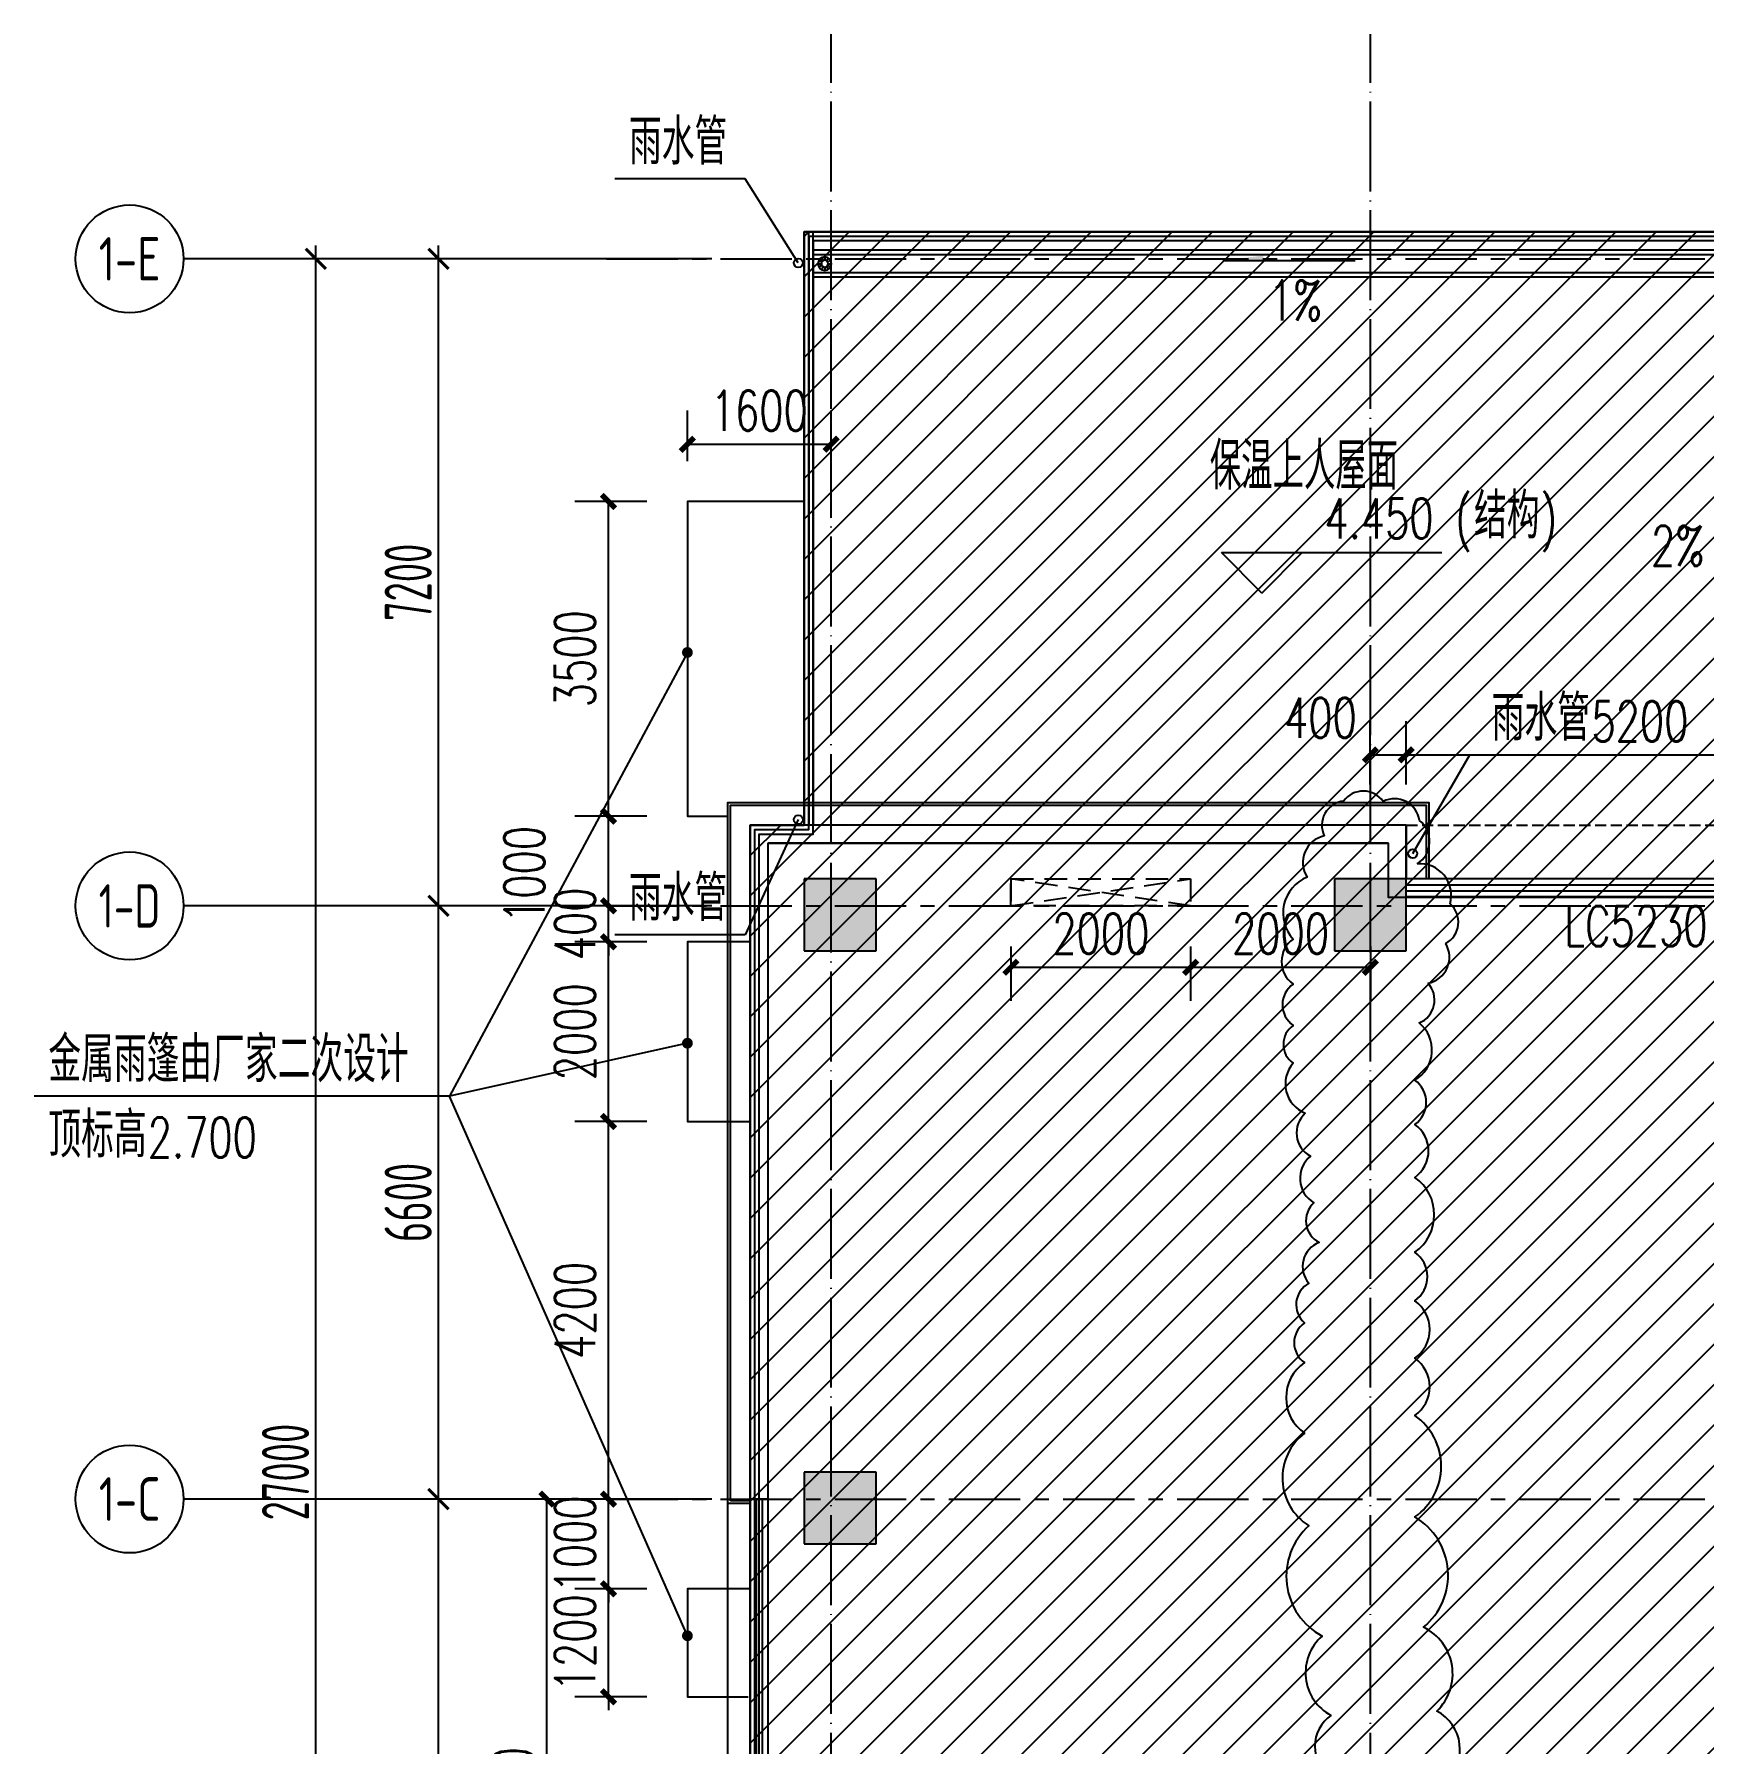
# Model space of a CAD drawing. Header units: millimetres. Extents: x -1048436 to -185795, y -983427 to 400387.
# Drawn here: x -762232 to -743652, y -346118 to -327094 of the extents above; entities that cross this region are included whole.
import ezdxf
from ezdxf.enums import TextEntityAlignment as Align

# ---------------------------------------------------------------- set-up
doc = ezdxf.new("R2010")
doc.units = ezdxf.units.MM
doc.header["$LTSCALE"] = 500
for name, pattern in [('( Dashed )', [0.75, 0.5, -0.25]), ('DASH', [0.35, 0.25, -0.1]), ('一层轴网$0$1#游泳馆轴网$0$DOTE', [2.42, 2, -0.2, 0.02, -0.2]), ('一层轴网$0$CENTER', [50.8, 31.75, -6.35, 6.35, -6.35])]:
    doc.linetypes.add(name, pattern=pattern)
for name, color, linetype in [('AXIS_TEXT', 7, 'Continuous'), ('COLUMN', 254, 'Continuous'), ('DIM_LEAD', 3, 'Continuous'), ('DIM_SYMB', 3, 'Continuous'), ('PUB_DIM', 3, 'Continuous'), ('PUB_HATCH', 8, 'Continuous'), ('PUB_TEXT', 7, 'Continuous'), ('WINDOW', 4, 'Continuous'), ('WINDOW_TEXT', 7, 'Continuous'), ('一层轴网$0$1#游泳馆轴网$0$建-轴线', 1, '一层轴网$0$1#游泳馆轴网$0$DOTE'), ('一层轴网$0$建-文字', 4, 'Continuous'), ('一层轴网$0$建-符号', 150, 'Continuous'), ('一层轴网$0$建-轴线', 1, '一层轴网$0$CENTER'), ('建-墙', 254, 'Continuous'), ('建-屋面-排水沟落水口', 175, 'Continuous'), ('建-幕墙', 140, 'Continuous'), ('建-排水沟', 181, 'Continuous'), ('建-文字', 4, 'Continuous'), ('建-楼梯-扶手栏杆', 3, 'Continuous'), ('建-符号', 13, 'Continuous'), ('建-符号-引出', 150, 'Continuous'), ('建-符号-箭头', 13, 'Continuous')]:
    doc.layers.add(name, color=color, linetype=linetype)
doc.layers.add('建-非打-01', color=6, linetype='Continuous', plot=False)
doc.styles.add('_TCH_DIM', font='SIMPLEX', dxfattribs={"bigfont": 'GBCBIG'})
doc.styles.add('_TCH_DIM_T3', font='SIMPLEX', dxfattribs={"width": 0.705882, "bigfont": 'GBCBIG'})
doc.styles.add('_TCH_WINDOW', font='SIMPLEX', dxfattribs={"height": 3.5, "bigfont": 'GBCBIG'})
doc.styles.add('COMPLEX', font='COMPLEX')
doc.styles.add('XD2008', font='xd-hzs.shx', dxfattribs={"width": 0.7, "bigfont": 'xd-hztxt.shx'})
doc.styles.add('一层轴网$0$XD2008', font='xd-hzs.shx', dxfattribs={"width": 0.7, "bigfont": 'xd-hztxt.shx'})
doc.styles.add('一层轴网$0$XD2008_T3', font='xd-hzs.shx', dxfattribs={"width": 0.7, "bigfont": 'xd-hztxt.shx'})
doc.dimstyles.new('_TCH_ARCH&&150', dxfattribs={"dimtxt": 446.25, "dimasz": 150, "dimexe": 375, "dimexo": 450, "dimgap": 150, "dimtad": 1, "dimdec": 0, "dimzin": 0, "dimdsep": 46, "dimtxsty": '_TCH_DIM_T3', "dimblk": 'ARCHTICK', "dimcen": 0.09, "dimclrt": 7, "dimazin": 2, "dimtfac": 1, "dimtdec": 0, "dimtix": 1, "dimtmove": 2, "dimatfit": 3, "dimldrblk": 'ARCHTICK', "dimfxl": 1, "dimtolj": 1, "dimtzin": 0, "dimarcsym": 0})
doc.dimstyles.new('一层轴网$0$XD100&&150', dxfattribs={"dimtxt": 525, "dimasz": 225, "dimexe": 150, "dimexo": 150, "dimgap": 75, "dimtad": 1, "dimdec": 0, "dimdsep": 46, "dimtxsty": '一层轴网$0$XD2008_T3', "dimblk": '一层轴网$0$_ARCHTICK', "dimcen": 2.5, "dimdle": 150, "dimclrt": 7, "dimaunit": 1, "dimadec": 0, "dimazin": 0, "dimtfac": 1, "dimtdec": 0, "dimtix": 1, "dimtmove": 0, "dimatfit": 3, "dimfxl": 1, "dimtolj": 1, "dimtzin": 0, "dimarcsym": 0})

# ---------------------------------------------------------------- blocks, each defined once
blk = doc.blocks.new('_AXISO')
blk.add_circle((0, 0), 0.5)
at = {"layer": 'AXIS_TEXT', "style": 'COMPLEX', "width": 1.041667}
blk.add_attdef('A', text='', height=0.56, dxfattribs=at).set_placement((-0.25, -0.28), (0.25, -0.28), align=Align.FIT)
blk = doc.blocks.new('一层轴网$0$_ARCHTICK')
at = {"color": 0, "linetype": 'ByBlock', "const_width": 0.15}
blk.add_lwpolyline([(-0.5, -0.5), (0.5, 0.5)], dxfattribs=at)
blk = doc.blocks.new('*D2911')
at = {"layer": 'Defpoints', "color": 0, "transparency": 16777216}
for p in [(-4370, 27000), (-2500, 27000), (-2500, 19800)]:
    blk.add_point(p, dxfattribs=at)
at = {"layer": '一层轴网$0$建-符号', "color": 0, "lineweight": -2, "transparency": 16777216}
for p, q in [((-4370, 19650), (-4370, 27150)), ((-2650, 27000), (-4520, 27000)), ((-2650, 19800), (-4520, 19800))]:
    blk.add_line(p, q, dxfattribs=at)
at = {"layer": '一层轴网$0$建-符号', "color": 0, "lineweight": -2, "transparency": 16777216, "xscale": 225, "yscale": 225, "zscale": 225}
for p, rotation in [((-4370, 27000), 90), ((-4370, 19800), 270)]:
    blk.add_blockref('一层轴网$0$_ARCHTICK', p, dxfattribs=dict(at, rotation=rotation))
at = {"layer": '一层轴网$0$建-符号', "color": 7, "transparency": 16777216, "insert": (-4707.5, 23400), "char_height": 525, "attachment_point": 5, "rotation": 90, "style": '一层轴网$0$XD2008_T3'}
blk.add_mtext('\\A1;7200', dxfattribs=at)
blk = doc.blocks.new('*D2912')
at = {"layer": 'Defpoints', "color": 0, "transparency": 16777216}
for p in [(-4370, 19800), (-2500, 19800), (-2500, 13200)]:
    blk.add_point(p, dxfattribs=at)
at = {"layer": '一层轴网$0$建-符号', "color": 0, "lineweight": -2, "transparency": 16777216}
for p, q in [((-2650, 19800), (-4520, 19800)), ((-4370, 13050), (-4370, 19950)), ((-2650, 13200), (-4520, 13200))]:
    blk.add_line(p, q, dxfattribs=at)
at = {"layer": '一层轴网$0$建-符号', "color": 0, "lineweight": -2, "transparency": 16777216, "xscale": 225, "yscale": 225, "zscale": 225}
for p, rotation in [((-4370, 19800), 90), ((-4370, 13200), 270)]:
    blk.add_blockref('一层轴网$0$_ARCHTICK', p, dxfattribs=dict(at, rotation=rotation))
at = {"layer": '一层轴网$0$建-符号', "color": 7, "transparency": 16777216, "insert": (-4707.5, 16500), "char_height": 525, "attachment_point": 5, "rotation": 90, "style": '一层轴网$0$XD2008_T3'}
blk.add_mtext('\\A1;6600', dxfattribs=at)
blk = doc.blocks.new('*D2913')
at = {"layer": 'Defpoints', "color": 0, "transparency": 16777216}
for p in [(-4370, 13200), (-2500, 13200), (-2500, 6600)]:
    blk.add_point(p, dxfattribs=at)
at = {"layer": '一层轴网$0$建-符号', "color": 0, "lineweight": -2, "transparency": 16777216}
for p, q in [((-4370, 6450), (-4370, 13350)), ((-2650, 13200), (-4520, 13200)), ((-2650, 6600), (-4520, 6600))]:
    blk.add_line(p, q, dxfattribs=at)
at = {"layer": '一层轴网$0$建-符号', "color": 0, "lineweight": -2, "transparency": 16777216, "xscale": 225, "yscale": 225, "zscale": 225}
for p, rotation in [((-4370, 13200), 90), ((-4370, 6600), 270)]:
    blk.add_blockref('一层轴网$0$_ARCHTICK', p, dxfattribs=dict(at, rotation=rotation))
at = {"layer": '一层轴网$0$建-符号', "color": 7, "transparency": 16777216, "insert": (-4707.5, 9900), "char_height": 525, "attachment_point": 5, "rotation": 90, "style": '一层轴网$0$XD2008_T3'}
blk.add_mtext('\\A1;6600', dxfattribs=at)
blk = doc.blocks.new('*D2915')
at = {"layer": 'Defpoints', "color": 0, "transparency": 16777216}
for p in [(-5735, 27000), (-4520, 27000), (-4520, 0)]:
    blk.add_point(p, dxfattribs=at)
at = {"layer": '一层轴网$0$建-符号', "color": 0, "lineweight": -2, "transparency": 16777216}
for p, q in [((-5735, -150), (-5735, 27150)), ((-4670, 27000), (-5885, 27000)), ((-4670, 0), (-5885, 0))]:
    blk.add_line(p, q, dxfattribs=at)
at = {"layer": '一层轴网$0$建-符号', "color": 0, "lineweight": -2, "transparency": 16777216, "xscale": 225, "yscale": 225, "zscale": 225}
for p, rotation in [((-5735, 27000), 90), ((-5735, 0), 270)]:
    blk.add_blockref('一层轴网$0$_ARCHTICK', p, dxfattribs=dict(at, rotation=rotation))
at = {"layer": '一层轴网$0$建-符号', "color": 7, "transparency": 16777216, "insert": (-6072.5, 13500), "char_height": 525, "attachment_point": 5, "rotation": 90, "style": '一层轴网$0$XD2008_T3'}
blk.add_mtext('\\A1;27000', dxfattribs=at)
blk = doc.blocks.new('A$C70866F3F')
for p, q in [((75, 150), (0, 150)), ((20, 225), (85, 187)), ((20, 75), (85, 112)), ((75, 280), (112, 215)), ((112, 85), (75, 20)), ((150, 300), (150, 225)), ((150, 75), (150, 0)), ((225, 280), (187, 215)), ((187, 85), (225, 20)), ((215, 187), (280, 225)), ((215, 112), (280, 75)), ((300, 150), (225, 150))]:
    blk.add_line(p, q)
for radius in [150, 75]:
    blk.add_circle((150, 150), radius)
blk = doc.blocks.new('A$C4F09042B')
at = {"layer": 'DIM_LEAD'}
for p, q in [((67499, 63316), (66049, 63316)), ((68091, 62380), (67499, 63316)), ((74929, 55807), (75565, 56905)), ((75565, 56905), (76981, 56905)), ((68091, 56185), (67499, 54901)), ((67499, 54901), (66049, 54901))]:
    blk.add_line(p, q, dxfattribs=at)
at = {"layer": '建-屋面-排水沟落水口'}
for centre in [(68091, 62380), (68091, 56185), (74929, 55807)]:
    blk.add_circle(centre, 50, dxfattribs=at)
at = {"layer": '建-屋面-排水沟落水口', "xscale": -0.5, "yscale": 0.5, "zscale": 0.5, "rotation": 359.9999999666495}
blk.add_blockref('A$C70866F3F', (68460, 62296), dxfattribs=at)
at = {"layer": 'PUB_TEXT', "style": '_TCH_DIM'}
for p in [(66206, 63474), (75807, 57063), (66206, 55058)]:
    blk.add_text('雨水管', height=506.4, dxfattribs=at).set_placement(p)
blk = doc.blocks.new('A$C5F49506C')
at = {"layer": '建-幕墙'}
for p, q in [((-142443, 48575), (-142693, 48575)), ((-142443, 48605), (-142663, 48605))]:
    blk.add_line(p, q, dxfattribs=at)
for points in [[(-135093, 35125), (-135093, 34275), (-142693, 34275), (-142693, 56375), (-134893, 56375), (-134893, 55525)], [(-142663, 48605), (-142663, 56345), (-134923, 56345), (-134923, 55525)]]:
    blk.add_lwpolyline(points, dxfattribs=at)
blk = doc.blocks.new('_ArchTick')
at = {"color": 0, "linetype": 'ByBlock', "const_width": 0.4}
blk.add_lwpolyline([(-0.5, -0.5), (0.5, 0.5)], dxfattribs=at)
blk = doc.blocks.new('*D2995')
at = {"layer": 'Defpoints', "color": 0, "transparency": 16777216}
for p in [(-137543, 55223), (-135543, 55223), (-135543, 54542)]:
    blk.add_point(p, dxfattribs=at)
at = {"layer": 'PUB_DIM', "color": 0, "lineweight": -2, "transparency": 16777216}
for p, q in [((-137543, 54773), (-137543, 54167)), ((-135543, 54773), (-135543, 54167)), ((-137543, 54542), (-135543, 54542))]:
    blk.add_line(p, q, dxfattribs=at)
at = {"layer": 'PUB_DIM', "color": 0, "lineweight": -2, "transparency": 16777216, "xscale": 150, "yscale": 150, "zscale": 150, "rotation": 180}
blk.add_blockref('_ArchTick', (-137543, 54542), dxfattribs=at)
at = {"layer": 'PUB_DIM', "color": 0, "lineweight": -2, "transparency": 16777216, "xscale": 150, "yscale": 150, "zscale": 150}
blk.add_blockref('_ArchTick', (-135543, 54542), dxfattribs=at)
at = {"layer": 'PUB_DIM', "color": 7, "transparency": 16777216, "insert": (-136543, 54916), "char_height": 446.2, "attachment_point": 5, "style": '_TCH_DIM_T3'}
blk.add_mtext('\\A1;2000', dxfattribs=at)
blk = doc.blocks.new('*D2996')
at = {"layer": 'Defpoints', "color": 0, "transparency": 16777216}
for p in [(-139543, 55223), (-137543, 55223), (-137543, 54542)]:
    blk.add_point(p, dxfattribs=at)
at = {"layer": 'PUB_DIM', "color": 0, "lineweight": -2, "transparency": 16777216}
for p, q in [((-139543, 54773), (-139543, 54167)), ((-137543, 54773), (-137543, 54167)), ((-139543, 54542), (-137543, 54542))]:
    blk.add_line(p, q, dxfattribs=at)
at = {"layer": 'PUB_DIM', "color": 0, "lineweight": -2, "transparency": 16777216, "xscale": 150, "yscale": 150, "zscale": 150, "rotation": 180}
blk.add_blockref('_ArchTick', (-139543, 54542), dxfattribs=at)
at = {"layer": 'PUB_DIM', "color": 0, "lineweight": -2, "transparency": 16777216, "xscale": 150, "yscale": 150, "zscale": 150}
blk.add_blockref('_ArchTick', (-137543, 54542), dxfattribs=at)
at = {"layer": 'PUB_DIM', "color": 7, "transparency": 16777216, "insert": (-138543, 54916), "char_height": 446.2, "attachment_point": 5, "style": '_TCH_DIM_T3'}
blk.add_mtext('\\A1;2000', dxfattribs=at)
blk = doc.blocks.new('*D1607')
at = {"layer": 'Defpoints', "color": 0, "transparency": 16777216}
for p in [(-746963, -335113), (-747363, -335894), (-746963, -335894)]:
    blk.add_point(p, dxfattribs=at)
at = {"layer": 'PUB_DIM', "color": 0, "lineweight": -2, "transparency": 16777216}
for p, q in [((-747363, -335444), (-747363, -334738)), ((-746963, -335444), (-746963, -334738)), ((-747363, -335113), (-746963, -335113))]:
    blk.add_line(p, q, dxfattribs=at)
at = {"layer": 'PUB_DIM', "color": 0, "lineweight": -2, "transparency": 16777216, "xscale": 150, "yscale": 150, "zscale": 150, "rotation": 180}
blk.add_blockref('_ArchTick', (-747363, -335113), dxfattribs=at)
at = {"layer": 'PUB_DIM', "color": 0, "lineweight": -2, "transparency": 16777216, "xscale": 150, "yscale": 150, "zscale": 150}
blk.add_blockref('_ArchTick', (-746963, -335113), dxfattribs=at)
at = {"layer": 'PUB_DIM', "color": 7, "transparency": 16777216, "insert": (-747918, -334701), "char_height": 446.2, "attachment_point": 5, "style": '_TCH_DIM_T3'}
blk.add_mtext('\\A1;400', dxfattribs=at)
blk = doc.blocks.new('*D1608')
at = {"layer": 'Defpoints', "color": 0, "transparency": 16777216}
for p in [(-741763, -335113), (-746963, -335894), (-741763, -335894)]:
    blk.add_point(p, dxfattribs=at)
at = {"layer": 'PUB_DIM', "color": 0, "lineweight": -2, "transparency": 16777216}
for p, q in [((-746963, -335444), (-746963, -334738)), ((-741763, -335444), (-741763, -334738)), ((-746963, -335113), (-741763, -335113))]:
    blk.add_line(p, q, dxfattribs=at)
at = {"layer": 'PUB_DIM', "color": 0, "lineweight": -2, "transparency": 16777216, "xscale": 150, "yscale": 150, "zscale": 150, "rotation": 180}
blk.add_blockref('_ArchTick', (-746963, -335113), dxfattribs=at)
at = {"layer": 'PUB_DIM', "color": 0, "lineweight": -2, "transparency": 16777216, "xscale": 150, "yscale": 150, "zscale": 150}
blk.add_blockref('_ArchTick', (-741763, -335113), dxfattribs=at)
at = {"layer": 'PUB_DIM', "color": 7, "transparency": 16777216, "insert": (-744363, -334740), "char_height": 446.2, "attachment_point": 5, "style": '_TCH_DIM_T3'}
blk.add_mtext('\\A1;5200', dxfattribs=at)
blk = doc.blocks.new('*D1640')
at = {"layer": 'Defpoints', "color": 0, "transparency": 16777216}
for p in [(-753363, -331657), (-754963, -332294), (-753363, -332294)]:
    blk.add_point(p, dxfattribs=at)
at = {"layer": 'PUB_DIM', "color": 0, "lineweight": -2, "transparency": 16777216}
for p, q in [((-754963, -331844), (-754963, -331282)), ((-753363, -331844), (-753363, -331282)), ((-754963, -331657), (-753363, -331657))]:
    blk.add_line(p, q, dxfattribs=at)
at = {"layer": 'PUB_DIM', "color": 0, "lineweight": -2, "transparency": 16777216, "xscale": 150, "yscale": 150, "zscale": 150, "rotation": 180}
blk.add_blockref('_ArchTick', (-754963, -331657), dxfattribs=at)
at = {"layer": 'PUB_DIM', "color": 0, "lineweight": -2, "transparency": 16777216, "xscale": 150, "yscale": 150, "zscale": 150}
blk.add_blockref('_ArchTick', (-753363, -331657), dxfattribs=at)
at = {"layer": 'PUB_DIM', "color": 7, "transparency": 16777216, "insert": (-754163, -331283), "char_height": 446.2, "attachment_point": 5, "style": '_TCH_DIM_T3'}
blk.add_mtext('\\A1;1600', dxfattribs=at)
blk = doc.blocks.new('*D1641')
at = {"layer": 'Defpoints', "color": 0, "transparency": 16777216}
for p in [(-755841, -344394), (-754963, -344394), (-754963, -345594)]:
    blk.add_point(p, dxfattribs=at)
at = {"layer": 'PUB_DIM', "color": 0, "lineweight": -2, "transparency": 16777216}
for p, q in [((-755841, -344394), (-755841, -344244)), ((-755413, -344394), (-756216, -344394)), ((-755841, -345594), (-755841, -344394)), ((-755413, -345594), (-756216, -345594)), ((-755841, -345594), (-755841, -345744))]:
    blk.add_line(p, q, dxfattribs=at)
at = {"layer": 'PUB_DIM', "color": 0, "lineweight": -2, "transparency": 16777216, "xscale": 150, "yscale": 150, "zscale": 150}
for p, rotation in [((-755841, -344394), 270), ((-755841, -345594), 90)]:
    blk.add_blockref('_ArchTick', p, dxfattribs=dict(at, rotation=rotation))
at = {"layer": 'PUB_DIM', "color": 7, "transparency": 16777216, "insert": (-756214, -344994), "char_height": 446.2, "attachment_point": 5, "rotation": 90, "style": '_TCH_DIM_T3'}
blk.add_mtext('\\A1;1200', dxfattribs=at)
blk = doc.blocks.new('*D1642')
at = {"layer": 'Defpoints', "color": 0, "transparency": 16777216}
for p in [(-755841, -343394), (-754963, -343394), (-754963, -344394)]:
    blk.add_point(p, dxfattribs=at)
at = {"layer": 'PUB_DIM', "color": 0, "lineweight": -2, "transparency": 16777216}
for p, q in [((-755841, -343394), (-755841, -343244)), ((-755413, -343394), (-756216, -343394)), ((-755841, -344394), (-755841, -343394)), ((-755413, -344394), (-756216, -344394)), ((-755841, -344394), (-755841, -344544))]:
    blk.add_line(p, q, dxfattribs=at)
at = {"layer": 'PUB_DIM', "color": 0, "lineweight": -2, "transparency": 16777216, "xscale": 150, "yscale": 150, "zscale": 150}
for p, rotation in [((-755841, -343394), 270), ((-755841, -344394), 90)]:
    blk.add_blockref('_ArchTick', p, dxfattribs=dict(at, rotation=rotation))
at = {"layer": 'PUB_DIM', "color": 7, "transparency": 16777216, "insert": (-756214, -343894), "char_height": 446.2, "attachment_point": 5, "rotation": 90, "style": '_TCH_DIM_T3'}
blk.add_mtext('\\A1;1000', dxfattribs=at)
blk = doc.blocks.new('*D1643')
at = {"layer": 'Defpoints', "color": 0, "transparency": 16777216}
for p in [(-755841, -339194), (-754963, -339194), (-754963, -343394)]:
    blk.add_point(p, dxfattribs=at)
at = {"layer": 'PUB_DIM', "color": 0, "lineweight": -2, "transparency": 16777216}
for p, q in [((-755413, -339194), (-756216, -339194)), ((-755841, -343394), (-755841, -339194)), ((-755413, -343394), (-756216, -343394))]:
    blk.add_line(p, q, dxfattribs=at)
at = {"layer": 'PUB_DIM', "color": 0, "lineweight": -2, "transparency": 16777216, "xscale": 150, "yscale": 150, "zscale": 150}
for p, rotation in [((-755841, -339194), 90), ((-755841, -343394), 270)]:
    blk.add_blockref('_ArchTick', p, dxfattribs=dict(at, rotation=rotation))
at = {"layer": 'PUB_DIM', "color": 7, "transparency": 16777216, "insert": (-756214, -341294), "char_height": 446.2, "attachment_point": 5, "rotation": 90, "style": '_TCH_DIM_T3'}
blk.add_mtext('\\A1;4200', dxfattribs=at)
blk = doc.blocks.new('*D1644')
at = {"layer": 'Defpoints', "color": 0, "transparency": 16777216}
for p in [(-755841, -337194), (-754963, -337194), (-754963, -339194)]:
    blk.add_point(p, dxfattribs=at)
at = {"layer": 'PUB_DIM', "color": 0, "lineweight": -2, "transparency": 16777216}
for p, q in [((-755413, -337194), (-756216, -337194)), ((-755841, -339194), (-755841, -337194)), ((-755413, -339194), (-756216, -339194))]:
    blk.add_line(p, q, dxfattribs=at)
at = {"layer": 'PUB_DIM', "color": 0, "lineweight": -2, "transparency": 16777216, "xscale": 150, "yscale": 150, "zscale": 150}
for p, rotation in [((-755841, -337194), 90), ((-755841, -339194), 270)]:
    blk.add_blockref('_ArchTick', p, dxfattribs=dict(at, rotation=rotation))
at = {"layer": 'PUB_DIM', "color": 7, "transparency": 16777216, "insert": (-756214, -338194), "char_height": 446.2, "attachment_point": 5, "rotation": 90, "style": '_TCH_DIM_T3'}
blk.add_mtext('\\A1;2000', dxfattribs=at)
blk = doc.blocks.new('*D1645')
at = {"layer": 'Defpoints', "color": 0, "transparency": 16777216}
for p in [(-755841, -336794), (-754963, -336794), (-754963, -337194)]:
    blk.add_point(p, dxfattribs=at)
at = {"layer": 'PUB_DIM', "color": 0, "lineweight": -2, "transparency": 16777216}
for p, q in [((-755841, -336794), (-755841, -336644)), ((-755413, -336794), (-756216, -336794)), ((-755841, -337194), (-755841, -336794)), ((-755413, -337194), (-756216, -337194)), ((-755841, -337194), (-755841, -337344))]:
    blk.add_line(p, q, dxfattribs=at)
at = {"layer": 'PUB_DIM', "color": 0, "lineweight": -2, "transparency": 16777216, "xscale": 150, "yscale": 150, "zscale": 150}
for p, rotation in [((-755841, -336794), 270), ((-755841, -337194), 90)]:
    blk.add_blockref('_ArchTick', p, dxfattribs=dict(at, rotation=rotation))
at = {"layer": 'PUB_DIM', "color": 7, "transparency": 16777216, "insert": (-756214, -336994), "char_height": 446.2, "attachment_point": 5, "rotation": 90, "style": '_TCH_DIM_T3'}
blk.add_mtext('\\A1;400', dxfattribs=at)
blk = doc.blocks.new('*D1646')
at = {"layer": 'Defpoints', "color": 0, "transparency": 16777216}
for p in [(-755841, -335794), (-754963, -335794), (-754963, -336794)]:
    blk.add_point(p, dxfattribs=at)
at = {"layer": 'PUB_DIM', "color": 0, "lineweight": -2, "transparency": 16777216}
for p, q in [((-755413, -335794), (-756216, -335794)), ((-755841, -336794), (-755841, -335794)), ((-755413, -336794), (-756216, -336794))]:
    blk.add_line(p, q, dxfattribs=at)
at = {"layer": 'PUB_DIM', "color": 0, "lineweight": -2, "transparency": 16777216, "xscale": 150, "yscale": 150, "zscale": 150}
for p, rotation in [((-755841, -335794), 90), ((-755841, -336794), 270)]:
    blk.add_blockref('_ArchTick', p, dxfattribs=dict(at, rotation=rotation))
at = {"layer": 'PUB_DIM', "color": 7, "transparency": 16777216, "insert": (-756778, -336444), "char_height": 446.2, "attachment_point": 5, "rotation": 90, "style": '_TCH_DIM_T3'}
blk.add_mtext('\\A1;1000', dxfattribs=at)
blk = doc.blocks.new('*D1647')
at = {"layer": 'Defpoints', "color": 0, "transparency": 16777216}
for p in [(-755841, -332294), (-754963, -332294), (-754963, -335794)]:
    blk.add_point(p, dxfattribs=at)
at = {"layer": 'PUB_DIM', "color": 0, "lineweight": -2, "transparency": 16777216}
for p, q in [((-755413, -332294), (-756216, -332294)), ((-755841, -335794), (-755841, -332294)), ((-755413, -335794), (-756216, -335794))]:
    blk.add_line(p, q, dxfattribs=at)
at = {"layer": 'PUB_DIM', "color": 0, "lineweight": -2, "transparency": 16777216, "xscale": 150, "yscale": 150, "zscale": 150}
for p, rotation in [((-755841, -332294), 90), ((-755841, -335794), 270)]:
    blk.add_blockref('_ArchTick', p, dxfattribs=dict(at, rotation=rotation))
at = {"layer": 'PUB_DIM', "color": 7, "transparency": 16777216, "insert": (-756214, -334044), "char_height": 446.2, "attachment_point": 5, "rotation": 90, "style": '_TCH_DIM_T3'}
blk.add_mtext('\\A1;3500', dxfattribs=at)
blk = doc.blocks.new('*D1648')
at = {"layer": 'Defpoints', "color": 0, "transparency": 16777216}
for p in [(-756527, -343394), (-755863, -343394), (-755863, -349994)]:
    blk.add_point(p, dxfattribs=at)
at = {"layer": 'PUB_DIM', "color": 0, "lineweight": -2, "transparency": 16777216}
for p, q in [((-756313, -343394), (-756902, -343394)), ((-756527, -349994), (-756527, -343394)), ((-756313, -349994), (-756902, -349994))]:
    blk.add_line(p, q, dxfattribs=at)
at = {"layer": 'PUB_DIM', "color": 0, "lineweight": -2, "transparency": 16777216, "xscale": 150, "yscale": 150, "zscale": 150}
for p, rotation in [((-756527, -343394), 90), ((-756527, -349994), 270)]:
    blk.add_blockref('_ArchTick', p, dxfattribs=dict(at, rotation=rotation))
at = {"layer": 'PUB_DIM', "color": 7, "transparency": 16777216, "insert": (-756900, -346694), "char_height": 446.2, "attachment_point": 5, "rotation": 90, "style": '_TCH_DIM_T3'}
blk.add_mtext('\\A1;6600', dxfattribs=at)
blk = doc.blocks.new('$TCHSYS$WIN2D')
for p, q in [((-0.5, 0.5), (0.5, 0.5)), ((-0.5, 0.5), (-0.5, -0.5)), ((0.5, 0.5), (0.5, -0.5)), ((0.5, 0.1667), (-0.5, 0.1667)), ((0.5, -0.1667), (-0.5, -0.1667)), ((-0.5, -0.5), (0.5, -0.5))]:
    blk.add_line(p, q)
blk = doc.blocks.new('一层轴网')
at = {"layer": '一层轴网$0$1#游泳馆轴网$0$建-轴线'}
for points in [[(0, -2500), (0, 29500)], [(6000, -2500), (6000, 29500)]]:
    blk.add_lwpolyline(points, dxfattribs=at)
at = {"layer": '一层轴网$0$建-符号'}
for p, q in [((-1330, 27000), (-7208, 27000)), ((-7208, 27000), (-7208, 27000)), ((-1330, 19800), (-7208, 19800)), ((-7208, 19800), (-7208, 19800)), ((-1330, 13200), (-7208, 13200)), ((-7208, 13200), (-7208, 13200))]:
    blk.add_line(p, q, dxfattribs=at)
at = {"layer": '一层轴网$0$建-轴线', "ltscale": 0.05}
for p, q in [((-2500, 27000), (36300, 27000)), ((-2500, 19800), (77110, 19800)), ((-2500, 13200), (77110, 13200))]:
    blk.add_line(p, q, dxfattribs=at)
at = {"layer": '一层轴网$0$建-符号'}
ref = blk.add_blockref('_AXISO', (-7808, 27000), dxfattribs=dict(at, xscale=1200, yscale=1200, zscale=1200))
ref.add_attrib('A', '1-E', dxfattribs={"layer": '一层轴网$0$建-文字', "height": 483.57, "style": '一层轴网$0$XD2008', "width": 0.959197}).set_placement((-8151.4, 26758.2), (-7464.6, 26758.2), align=Align.FIT)
ref = blk.add_blockref('_AXISO', (-7808, 19800), dxfattribs=dict(at, xscale=1200, yscale=1200, zscale=1200))
ref.add_attrib('A', '1-D', dxfattribs={"layer": '一层轴网$0$建-文字', "height": 482.65, "style": '一层轴网$0$XD2008', "width": 0.944767}).set_placement((-8151.7, 19558.7), (-7464.2, 19558.7), align=Align.FIT)
ref = blk.add_blockref('_AXISO', (-7808, 13200), dxfattribs=dict(at, xscale=1200, yscale=1200, zscale=1200))
ref.add_attrib('A', '1-C', dxfattribs={"layer": '一层轴网$0$建-文字', "height": 486.4, "style": '一层轴网$0$XD2008', "width": 0.917494}).set_placement((-8150.4, 12956.8), (-7465.6, 12956.8), align=Align.FIT)
for p1, p2, distance, picture, middle in [((-4520, 0), (-4520, 27000), 1215, '*D2915', (-6072.5, 13500)), ((-2500, 19800), (-2500, 27000), 1870, '*D2911', (-4707.5, 23400)), ((-2500, 13200), (-2500, 19800), 1870, '*D2912', (-4707.5, 16500)), ((-2500, 6600), (-2500, 13200), 1870, '*D2913', (-4707.5, 9900))]:
    dim = blk.add_aligned_dim(p1=p1, p2=p2, distance=distance, dimstyle='一层轴网$0$XD100&&150', dxfattribs=at)
    dim.commit()
    dim.dimension.update_dxf_attribs({"geometry": picture, "text_midpoint": middle})
blk = doc.blocks.new('A$C20CF2A72')
at = {"linetype": '( Dashed )'}
blk.add_lwpolyline([(-137543.1, 55224.5), (-139543.1, 55224.5), (-139543.1, 55524.5), (-137543.1, 55524.5), (-137543.1, 55224.5), (-139543.1, 55524.5), (-139543.1, 55224.5), (-137543.1, 55524.5)], dxfattribs=at)
at = {"layer": 'PUB_DIM'}
for p1, p2, picture, middle in [((-139543.1, 55223.2), (-137543.1, 55223.2), '*D2996', (-138543.1, 54915.6)), ((-137543.1, 55223.2), (-135543.1, 55223.2), '*D2995', (-136543.1, 54915.6))]:
    dim = blk.add_aligned_dim(p1=p1, p2=p2, distance=-680.7, dimstyle='_TCH_ARCH&&150', dxfattribs=at)
    dim.commit()
    dim.dimension.update_dxf_attribs({"geometry": picture, "text_midpoint": middle})

msp = doc.modelspace()

# ---------------------------------------------------------------- hatches: boundary and pattern name
h = msp.add_hatch()
h.set_pattern_fill('ANSI31', color=256, scale=200)
h.set_pattern_definition([(45, (0, 0), (-224.5064, 224.5064), [])])
h.paths.add_polyline_path([(-753662.7, -335894), (-753662.7, -329294), (-740962.7, -329294), (-740962.7, -336494), (-728962.7, -336494), (-728962.7, -356890.4), (-746962.7, -356890.4), (-746962.7, -357494), (-754262.7, -357494), (-754262.7, -335894)])
at = {"layer": 'PUB_HATCH'}
for points in [[(-753662.7, -336494), (-753662.7, -337294), (-752862.7, -337294), (-752862.7, -336494)], [(-747762.7, -336494), (-747762.7, -337294), (-746962.7, -337294), (-746962.7, -336494)], [(-753662.7, -343094), (-753662.7, -343894), (-752862.7, -343894), (-752862.7, -343094)]]:
    msp.add_hatch(color=256, dxfattribs=at).paths.add_polyline_path(points)
at = {"layer": '建-符号-箭头'}
msp.add_hatch(color=256, dxfattribs=at).paths.add_polyline_path([(-749003, -329616.1), (-748553, -329616.1), (-748553, -329556.1)])

# ---------------------------------------------------------------- linework, layer by layer
msp.add_lwpolyline([(-729062.7, -356894), (-729062.7, -343094), (-722912.7, -343094), (-722912.7, -329394), (-722912.7, -329294), (-753662.7, -329294), (-753662.7, -335894), (-754262.7, -335894), (-754262.7, -357494), (-746962.7, -357494), (-746962.7, -356894), (-729062.7, -356894), (-729062.7, -343094)], close=True)
for points in [[(-740962.7, -331294), (-740962.7, -336494), (-728962.7, -336494), (-728962.7, -356890.4), (-746962.7, -356890.4), (-746962.7, -357494), (-754262.7, -357494), (-754262.7, -335894), (-753662.7, -335894), (-753662.7, -329294)], [(-753662.7, -335894), (-753662.7, -335894), (-753662.7, -329294), (-740962.7, -329294), (-740962.7, -331094)], [(-753662.7, -332294), (-754962.7, -332294), (-754962.7, -335794), (-754512.7, -335794)], [(-746962.7, -336494), (-746962.7, -335894)], [(-754262.7, -337194), (-754962.7, -337194), (-754962.7, -339194), (-754262.7, -339194)], [(-754262.7, -344394), (-754962.7, -344394), (-754962.7, -345594), (-754286.7, -345594)]]:
    msp.add_lwpolyline(points)
at = {"layer": 'COLUMN'}
for p, q in [((-753662.7, -336494), (-753662.7, -337294)), ((-752862.7, -336494), (-753662.7, -336494)), ((-752862.7, -337294), (-752862.7, -336494)), ((-747762.7, -336494), (-747762.7, -337294)), ((-746962.7, -336494), (-747762.7, -336494)), ((-746962.7, -337294), (-746962.7, -336494)), ((-753662.7, -337294), (-752862.7, -337294)), ((-747762.7, -337294), (-746962.7, -337294)), ((-753662.7, -343094), (-753662.7, -343894)), ((-752862.7, -343094), (-753662.7, -343094)), ((-752862.7, -343894), (-752862.7, -343094)), ((-753662.7, -343894), (-752862.7, -343894))]:
    msp.add_line(p, q, dxfattribs=at)
at = {"layer": 'DIM_SYMB'}
msp.add_lwpolyline([(-744684.6, -334032.4, 0, 0, 0), (-744684.6, -332090.4, 120, 0, 0), (-744684.6, -331640.4, 0, 0, 0)], format="xyseb", dxfattribs=at)
at = {"layer": '建-墙'}
for p, q in [((-754262.7, -335894), (-754262.7, -343394)), ((-746962.7, -335894), (-754262.7, -335894)), ((-746962.7, -335894), (-746962.7, -336494)), ((-754062.7, -343394), (-754062.7, -336094)), ((-747162.7, -336094), (-754062.7, -336094)), ((-747162.7, -336094), (-747162.7, -336494)), ((-754262.7, -343394), (-754062.7, -343394))]:
    msp.add_line(p, q, dxfattribs=at)
at = {"layer": '建-墙', "linetype": 'Continuous', "ltscale": 50}
msp.add_lwpolyline([(-718611.6, -329294), (-753662.7, -329294), (-753662.7, -335894)], dxfattribs=at)
at = {"layer": '建-墙', "linetype": 'DASH'}
for points in [[(-753662.7, -335894), (-754262.7, -335894), (-754262.7, -357494), (-747362.7, -357494)], [(-746962.7, -335894), (-728362.7, -335894), (-728362.7, -343094)]]:
    msp.add_lwpolyline(points, dxfattribs=at)
at = {"layer": '建-排水沟'}
for p, q in [((-753562.7, -329494), (-740952.5, -329494)), ((-753562.7, -329544), (-740962.7, -329544)), ((-753562.7, -329744), (-740962.7, -329744)), ((-753562.7, -329794), (-740962.7, -329794))]:
    msp.add_line(p, q, dxfattribs=at)
at = {"layer": '建-楼梯-扶手栏杆'}
for points in [[(-740062.7, -331244), (-741012.7, -331244), (-741012.7, -336544), (-729012.7, -336544), (-729012.7, -356840.4), (-747012.7, -356840.4), (-747012.7, -357444), (-754212.7, -357444), (-754212.7, -335944), (-753612.7, -335944), (-753612.7, -329294)], [(-740062.7, -331194), (-741062.7, -331194), (-741062.7, -336594), (-729062.7, -336594), (-729062.7, -356790.4), (-747062.7, -356790.4), (-747062.7, -357394), (-754162.7, -357394), (-754162.7, -335994), (-753562.7, -335994), (-753562.7, -329294)], [(-718611.6, -329344), (-753612.7, -329344), (-753612.7, -335894)], [(-718611.6, -329394), (-753562.7, -329394), (-753562.7, -335894)]]:
    msp.add_lwpolyline(points, dxfattribs=at)
at = {"layer": '建-符号'}
for p, q in [((-748569.9, -333313.1), (-749019.9, -332863.1)), ((-749019.9, -332863.1), (-746568.9, -332863.1)), ((-748569.9, -333313.1), (-748119.9, -332863.1))]:
    msp.add_line(p, q, dxfattribs=at)
at = {"layer": '建-符号-引出'}
for p, q in [((-754962.7, -333973.6), (-757609.9, -338911.8)), ((-754962.7, -338321.8), (-757609.9, -338911.8)), ((-757609.9, -338911.8), (-762232, -338911.8)), ((-754962.7, -344915.4), (-757609.9, -338911.8))]:
    msp.add_line(p, q, dxfattribs=at)
at = {"layer": '建-符号-引出', "const_width": 60}
for points in [[(-754948.5, -333947.2, 1), (-754976.9, -334000.1, 1)], [(-754933.4, -338315.3, 1), (-754992, -338328.4, 1)], [(-754950.6, -344942.8, 1), (-754974.8, -344887.9, 1)]]:
    msp.add_lwpolyline(points, format="xyb", close=True, dxfattribs=at)
at = {"layer": '建-符号-箭头'}
msp.add_lwpolyline([(-747531.3, -329616.1), (-749003, -329616.1)], dxfattribs=at)
at = {"layer": '建-非打-01'}
for points in [[(-746840.7, -336325.4, 0.5205671), (-746817.3, -335843.3, 0.5205671), (-746817.3, -335843.3, 0.5205671), (-747220.1, -335632.7, 0.5205671), (-747220.1, -335632.7, 0.5205671), (-747660.4, -335628, 0.5205671), (-747660.4, -335628, 0.5205671), (-747875.7, -336014.4, 0.5205671), (-747875.7, -336014.4, 0.5205671), (-748067.6, -336474.5, 0.5205671), (-748067.6, -336474.5, 0.5205671), (-748221.1, -337164.7, 0.5205671), (-748221.1, -337164.7, 0.5205671), (-748221.1, -337663.2, 0.5205671), (-748221.1, -337663.2, 0.5205671), (-748221.1, -338123.3, 0.5205671), (-748221.1, -338123.3, 0.5205671), (-748221.1, -338545.1, 0.5205671), (-748221.1, -338545.1, 0.5205671), (-748086.8, -339101.1, 0.5205671), (-748086.8, -339101.1, 0.5205671), (-748029.2, -339580.4, 0.5205671), (-748029.2, -339580.4, 0.5205671), (-747990.8, -340098, 0.5205671), (-747990.8, -340098, 0.5205671), (-747933.3, -340539, 0.5205671), (-747933.3, -340539, 0.5205671), (-748047, -340992.2, 0.5205671), (-748047, -340992.2, 0.5205671), (-748096.2, -341434, 0.5205671), (-748096.2, -341434, 0.5205671), (-748096.2, -341875.7, 0.5205671), (-748096.2, -341875.7, 0.5205671), (-748096.2, -342661, 0.5205671), (-748096.2, -342661, 0.5205671), (-748047, -343691.7, 0.5205671), (-748047, -343691.7, 0.5205671), (-747899.7, -344918.7, 0.5205671), (-747899.7, -344918.7, 0.5205671), (-747801.5, -345802.2, 0.5205671), (-747801.5, -345802.2, 0.5205671), (-747801.5, -346489.3, 0.5205671)], [(-746524.4, -346538.4, 0.5205671), (-746622.7, -345753.1, 0.5205671), (-746622.7, -345753.1, 0.5205671), (-746770, -344820.6, 0.5205671), (-746770, -344820.6, 0.5205671), (-746868.2, -343593.5, 0.5205671), (-746868.2, -343593.5, 0.5205671), (-746868.2, -342464.7, 0.5205671), (-746868.2, -342464.7, 0.5205671), (-746868.2, -341826.6, 0.5205671), (-746868.2, -341826.6, 0.5205671), (-746868.2, -341188.6, 0.5205671), (-746868.2, -341188.6, 0.5205671), (-746868.2, -340648.7, 0.5205671), (-746868.2, -340648.7, 0.5205671), (-746868.2, -339814.3, 0.5205671), (-746868.2, -339814.3, 0.5205671), (-746868.2, -339225.3, 0.5205671), (-746868.2, -339225.3, 0.5205671), (-746868.2, -338734.5, 0.5205671), (-746868.2, -338734.5, 0.5205671), (-746819.1, -338096.5, 0.5205671), (-746819.1, -338096.5, 0.5205671), (-746720.9, -337654.7, 0.5205671), (-746720.9, -337654.7, 0.5205671), (-746524.4, -337213, 0.5205671), (-746524.4, -337213, 0.5205671), (-746475.3, -336771.3, 0.5205671), (-746475.3, -336771.3, 0.5205671), (-746840.7, -336325.4)]]:
    msp.add_lwpolyline(points, format="xyb", dxfattribs=at)
msp.add_lwpolyline([(-747162.7, -357294), (-754062.7, -357294), (-754062.7, -336094), (-747162.7, -336094), (-747162.7, -336696.8), (-729162.7, -336696.8), (-729162.7, -356694), (-747162.7, -356694)], close=True, dxfattribs=at)

# ---------------------------------------------------------------- block references
for name, p in [('一层轴网', (-753362.7, -356594)), ('A$C20CF2A72', (-611819.6, -392018.5)), ('A$C4F09042B', (-821819.6, -392018.5)), ('A$C5F49506C', (-611819.6, -392018.5))]:
    msp.add_blockref(name, p)
at = {"layer": 'WINDOW'}
ref = msp.add_blockref('$TCHSYS$WIN2D', (-744362.7, -336594), dxfattribs=dict(at, xscale=5200, yscale=200, zscale=5200, rotation=180))
ref.add_attrib('A', 'LC5230', (-745202.7, -337242.1), dxfattribs={"layer": 'WINDOW_TEXT', "height": 446.25, "style": '_TCH_WINDOW', "width": 0.705882})
ref = msp.add_blockref('$TCHSYS$WIN2D', (-754162.7, -348894), dxfattribs=dict(at, xscale=-11000, yscale=200, zscale=-11000, rotation=270))
ref.add_attrib('A', 'LC11018', (-754381.2, -349794), dxfattribs={"layer": 'WINDOW_TEXT', "height": 446.25, "rotation": 90, "style": '_TCH_WINDOW', "width": 0.705882})

# ---------------------------------------------------------------- texts
at = {"layer": 'PUB_TEXT', "style": '_TCH_DIM', "width": 0.705882}
msp.add_text('2%', height=446.25, dxfattribs=at).set_placement((-744239.4, -333011.2))
at = {"layer": '建-文字'}
for s, height, style, width, p in [('1%', 446.25, '_TCH_DIM', 0.705882, (-748493.1, -330280.5)), ('保温上人屋面', 525, 'XD2008', 0.7, (-749149, -332160.8)), ('4.450', 446.25, '_TCH_DIM', 0.705882, (-747873.9, -332705.6)), ('(', 446.2, '_TCH_DIM', 0.705882, (-746418.9, -332705.6)), (')', 446.2, '_TCH_DIM', 0.705882, (-745471.6, -332705.6)), ('2.700', 446.25, '_TCH_DIM', 0.705882, (-760968.7, -339594.3))]:
    msp.add_text(s, height=height, dxfattribs=dict(at, style=style, width=width)).set_placement(p)
at = {"layer": '建-文字', "style": '_TCH_DIM'}
for s, height, p in [('结构', 506.38, (-746208.9, -332705.6)), ('金属雨篷由厂家二次设计', 506.383, (-762074.5, -338754.3)), ('顶标高', 506.38, (-762074.5, -339594.3))]:
    msp.add_text(s, height=height, dxfattribs=at).set_placement(p)

# ---------------------------------------------------------------- dimensions: what is measured, and where the dimension line sits
at = {"layer": 'PUB_DIM'}
for p1, p2, distance, picture, middle in [((-754962.7, -332294), (-753362.7, -332294), 637.5, '*D1640', (-754162.7, -331283.4)), ((-754962.7, -335794), (-754962.7, -332294), 877.9, '*D1647', (-756213.7, -334044)), ((-746962.7, -335894), (-741762.7, -335894), 780.9, '*D1608', (-744362.7, -334740)), ((-754962.7, -337194), (-754962.7, -336794), 877.9, '*D1645', (-756213.7, -336994)), ((-754962.7, -339194), (-754962.7, -337194), 877.9, '*D1644', (-756213.7, -338194)), ((-754962.7, -343394), (-754962.7, -339194), 877.9, '*D1643', (-756213.7, -341294)), ((-755862.7, -349994), (-755862.7, -343394), 663.9, '*D1648', (-756899.7, -346694)), ((-754962.7, -344394), (-754962.7, -343394), 877.9, '*D1642', (-756213.7, -343894)), ((-754962.7, -345594), (-754962.7, -344394), 877.9, '*D1641', (-756213.7, -344994))]:
    dim = msp.add_aligned_dim(p1=p1, p2=p2, distance=distance, dimstyle='_TCH_ARCH&&150', dxfattribs=at)
    dim.commit()
    dim.dimension.update_dxf_attribs({"geometry": picture, "text_midpoint": middle})
for base, p1, p2, angle, picture, middle in [((-746962.7, -335113.1), (-747362.7, -335894), (-746962.7, -335894), 0, '*D1607', (-747917.7, -334700.6)), ((-755840.6, -335794), (-754962.7, -336794), (-754962.7, -335794), 90, '*D1646', (-756778.1, -336444))]:
    dim = msp.add_linear_dim(base=base, p1=p1, p2=p2, angle=angle, dimstyle='_TCH_ARCH&&150', dxfattribs=at)
    dim.commit()
    dim.dimension.update_dxf_attribs({"geometry": picture, "text_midpoint": middle, "dimtype": 129})

doc.saveas('drawing.dxf')
